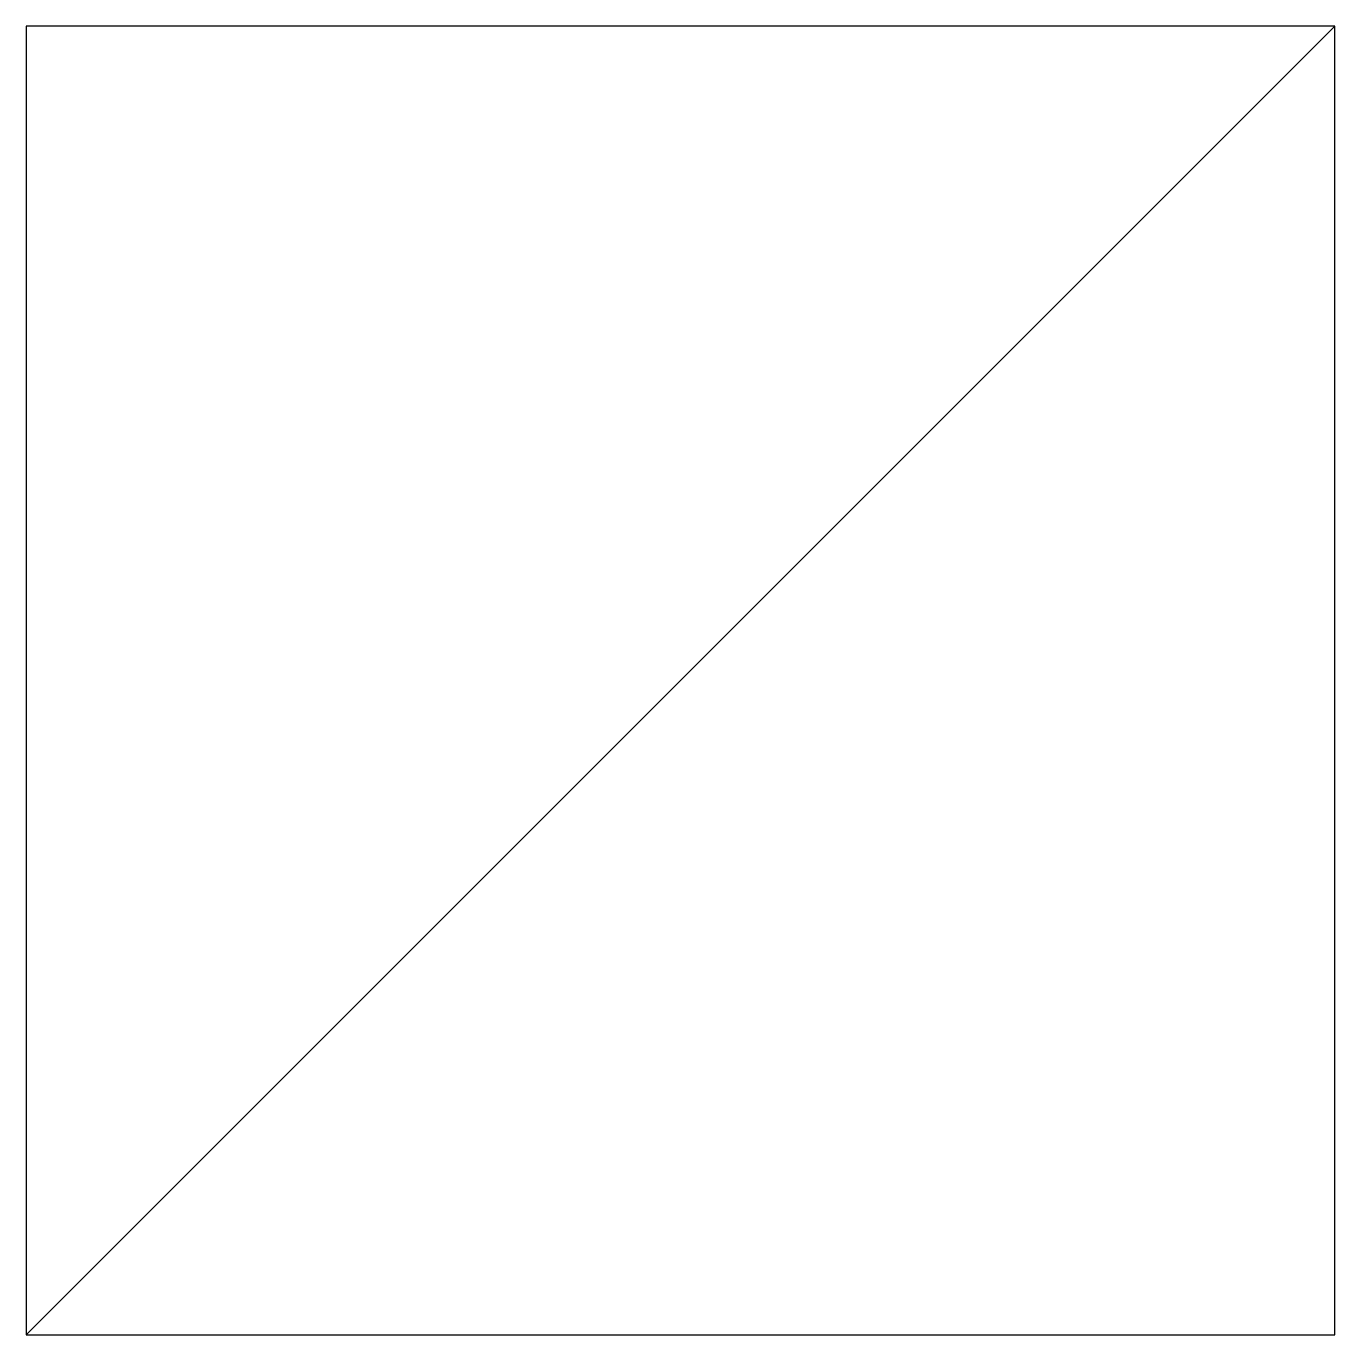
# Model space of a CAD drawing. Header units: millimetres. Extents: x 0 to 100, y 0 to 100.
import ezdxf

# ---------------------------------------------------------------- set-up
doc = ezdxf.new("R2010")
doc.units = ezdxf.units.MM

msp = doc.modelspace()

# ---------------------------------------------------------------- linework, layer by layer
for p, q in [((100, 100), (0, 100)), ((0, 100), (0, 0)), ((0, 0), (100, 100)), ((100, 0), (100, 100)), ((0, 0), (100, 0))]:
    msp.add_line(p, q)

doc.saveas('drawing.dxf')
